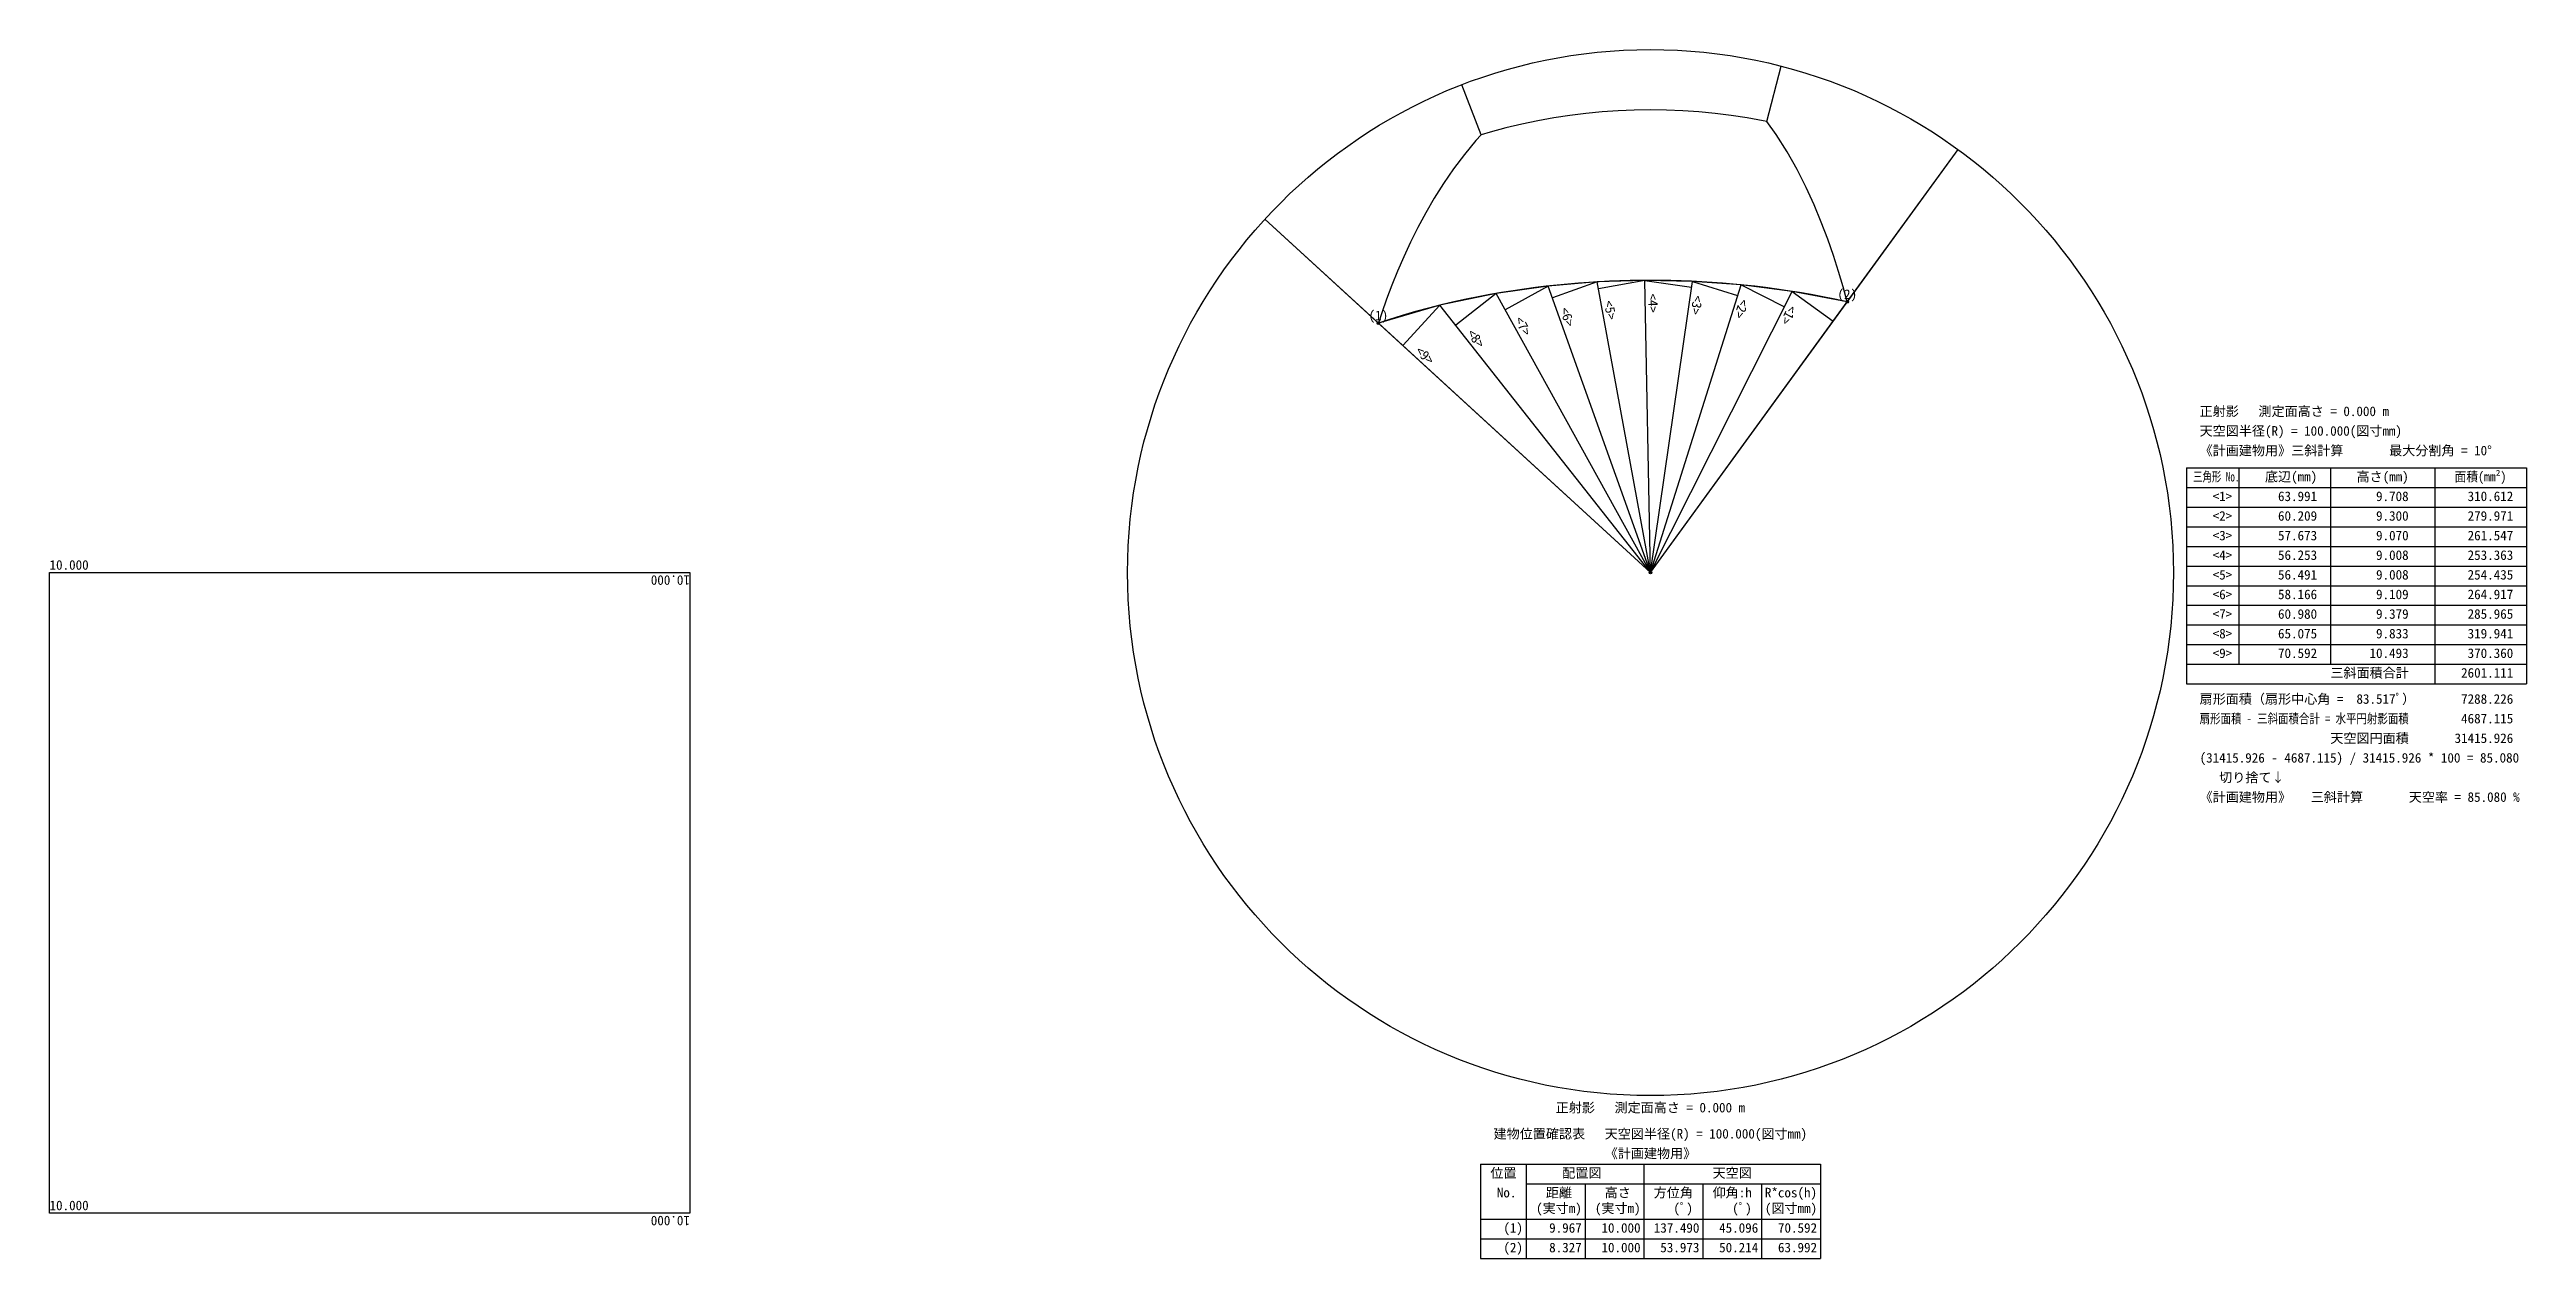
# Model space of a CAD drawing. Units: millimetres at full size, sheet at 1:100. Extents: x -9429 to 37934, y -10480 to 12633.
import ezdxf
from ezdxf.enums import TextEntityAlignment as Align

# ---------------------------------------------------------------- set-up
doc = ezdxf.new("R2010")
doc.units = ezdxf.units.MM
doc.header["$LTSCALE"] = 100
doc.header["$PDMODE"] = 32
doc.header["$PDSIZE"] = 50
doc.layers.add('0-0', color=4, linetype='Continuous')
doc.styles.add('ＭＳ ゴシック', font='')
doc.styles.get('ＭＳ ゴシック').set_extended_font_data('MS Gothic')

msp = doc.modelspace()

# ---------------------------------------------------------------- linework, layer by layer
at = {"layer": '0-0', "color": 7}
for p, q in [((23409.5, 11257.8), (23682.5, 12315.4)), ((17943.7, 11002.5), (17573.7, 11958.3)), ((24947.5, 7807.9), (27065.4, 10720)), ((15979.9, 7402.8), (13812.1, 9389.9))]:
    msp.add_line(p, q, dxfattribs=at)
at = {"layer": '0-0'}
for p, q in [((21183.7, 2632.7), (27065.4, 10720)), ((21183.7, 2632.7), (13812.1, 9389.9)), ((19227.6, 8110.6), (18233.8, 7969.7)), ((19227.6, 8110.6), (18406.7, 7656.8)), ((20166.7, 8189.5), (19227.6, 8110.6)), ((21183.7, 2632.7), (19227.6, 8110.6)), ((20166.7, 8189.5), (19308.8, 7883.2)), ((21077.3, 8218.1), (20166.7, 8189.5)), ((21183.7, 2632.7), (20166.7, 8189.5)), ((21077.3, 8218.1), (20191.2, 8055.9)), ((21183.7, 2632.7), (21077.3, 8218.1)), ((21183.7, 2632.7), (21984.9, 8200.6)), ((21183.7, 2632.7), (22914.9, 8134.1)), ((17158.5, 7745.9), (15979.9, 7402.8)), ((17158.5, 7745.9), (16449.4, 6972.4)), ((18233.8, 7969.7), (17158.5, 7745.9)), ((21183.7, 2632.7), (17158.5, 7745.9)), ((18233.8, 7969.7), (17461.1, 7361.5)), ((21183.7, 2632.7), (18233.8, 7969.7)), ((21183.7, 2632.7), (23893.5, 8009.3)), ((21183.7, 2632.7), (24947.5, 7807.9)), ((21183.7, 2632.7), (15979.9, 7402.8)), ((31433.7, 4632.7), (31433.7, 507.7)), ((31433.7, 4632.7), (37933.7, 4632.7)), ((32433.7, 4632.7), (32433.7, 882.7)), ((34183.7, 4632.7), (34183.7, 882.7)), ((36183.7, 4632.7), (36183.7, 507.7)), ((37933.7, 4632.7), (37933.7, 507.7)), ((31433.7, 4257.7), (37933.7, 4257.7)), ((31433.7, 3882.7), (37933.7, 3882.7)), ((31433.7, 3507.7), (37933.7, 3507.7)), ((31433.7, 3132.7), (37933.7, 3132.7)), ((31433.7, 2757.7), (37933.7, 2757.7)), ((31433.7, 2382.7), (37933.7, 2382.7)), ((31433.7, 2007.7), (37933.7, 2007.7)), ((31433.7, 1632.7), (37933.7, 1632.7)), ((31433.7, 1257.7), (37933.7, 1257.7)), ((31433.7, 882.7), (37933.7, 882.7)), ((31433.7, 507.7), (37933.7, 507.7)), ((17933.7, -8679.8), (24433.7, -8679.8)), ((17933.7, -8679.8), (17933.7, -10479.8)), ((18808.7, -8679.8), (18808.7, -10479.8)), ((21058.7, -8679.8), (21058.7, -10479.8)), ((24433.7, -8679.8), (24433.7, -10479.8)), ((18808.7, -9054.8), (24433.7, -9054.8)), ((19933.7, -9054.8), (19933.7, -10479.8)), ((22183.7, -9054.8), (22183.7, -10479.8)), ((23308.7, -9054.8), (23308.7, -10479.8)), ((17933.7, -9729.8), (24433.7, -9729.8)), ((17933.7, -10104.8), (24433.7, -10104.8)), ((17933.7, -10479.8), (24433.7, -10479.8))]:
    msp.add_line(p, q, dxfattribs=at)
at = {"layer": '0-0', "color": 7}
for points in [[(23409.5, 11257.8), (23337.7, 11272.1), (23031.8, 11327.4), (22725, 11374), (22417.6, 11412.2), (22109.5, 11441.8), (21801.1, 11462.9), (21492.5, 11475.6), (21183.7, 11479.8), (20874.9, 11475.6), (20566.2, 11462.9), (20257.8, 11441.8), (19949.8, 11412.2), (19642.3, 11374), (19335.6, 11327.4), (19029.6, 11272.1), (18724.7, 11208.1), (18421, 11135.4), (18118.6, 11053.9), (17943.7, 11002.5), (17846.4, 10892.7), (17625.2, 10625.1), (17419.2, 10351.1), (17227.7, 10072.8), (17050.1, 9792.2), (16885.8, 9510.7), (16734, 9229.6), (16593.9, 8949.9), (16464.8, 8672.5), (16346, 8398), (16236.6, 8126.9), (16136.1, 7859.6), (16043.7, 7596.2), (15979.9, 7402.8)], [(24947.5, 7807.9), (24868.1, 8095.1), (24780.5, 8388.9), (24682.6, 8692.9), (24572.9, 9006.9), (24450.2, 9329.9), (24312.8, 9660.8), (24159.2, 9997.4), (23987.9, 10337.1), (23797.2, 10676.2), (23585.8, 11009.8), (23409.5, 11257.8)], [(24947.5, 7807.9), (24709.5, 7859.9), (24479.2, 7906.6), (24253.1, 7949), (24030.9, 7987.5), (23812.3, 8022.2), (23597.2, 8053.5), (23385.2, 8081.6), (23176.1, 8106.7), (22969.5, 8128.9), (22765.3, 8148.3), (22563.1, 8165.3), (22362.7, 8179.7), (22163.9, 8191.8), (21966.3, 8201.5), (21769.8, 8209.1), (21574, 8214.4), (21378.7, 8217.6), (21183.7, 8218.7), (20988.6, 8217.6), (20793.4, 8214.4), (20597.6, 8209.1), (20401, 8201.5), (20203.5, 8191.8), (20004.6, 8179.7), (19804.2, 8165.3), (19602.1, 8148.3), (19397.8, 8128.9), (19191.3, 8106.7), (18982.2, 8081.6), (18770.1, 8053.5), (18555, 8022.2), (18336.5, 7987.5), (18114.3, 7949), (17888.1, 7906.6), (17657.8, 7859.9), (17423.1, 7808.6), (17183.7, 7752.3), (16939.5, 7690.6), (16690.4, 7623)], [(16690.4, 7623), (16436, 7549), (16176.6, 7468), (15979.9, 7402.8)]]:
    msp.add_lwpolyline(points, dxfattribs=at)
at = {"layer": '0-0'}
for points in [[(21984.9, 8200.6), (21077.3, 8218.1), (21968.9, 8089.8)], [(22914.9, 8134.1), (21984.9, 8200.6), (22850.1, 7928.3)], [(23893.5, 8009.3), (22914.9, 8134.1), (23745.4, 7715.5)], [(24947.5, 7807.9), (23893.5, 8009.3), (24678.7, 7438.3)]]:
    msp.add_lwpolyline(points, dxfattribs=at)
at = {"layer": '0-0', "color": 7}
msp.add_lwpolyline([(-9428.6, 2632.7), (2816.3, 2632.7), (2816.3, -9612.2), (-9428.6, -9612.2)], close=True, dxfattribs=at)
msp.add_circle((21183.7, 2632.7), 10000, dxfattribs=at)
at = {"layer": '0-0', "color": 3}
for p in [(24947.5, 7807.9), (15979.9, 7402.8), (21183.7, 2632.7)]:
    msp.add_point(p, dxfattribs=at)

# ---------------------------------------------------------------- texts
at = {"layer": '0-0', "style": 'ＭＳ ゴシック'}
for s, p in [('(2)', (24760, 7807.9)), ('(1)', (15792.4, 7402.8)), ('正射影 \u3000測定面高さ = 0.000 m', (31683.7, 5570.2)), ('天空図半径(R) = 100.000(図寸mm)', (31683.7, 5195.2)), ('《計画建物用》三斜計算 \u3000 \u3000 最大分割角 = 10°', (31683.7, 4820.2)), ('底辺(mm)', (32933.7, 4320.2)), ('高さ(mm)', (34683.7, 4320.2)), ('<1>', (31933.7, 3945.2)), ('<2>', (31933.7, 3570.2)), ('   63.991', (32808.7, 3945.2)), ('   60.209', (32808.7, 3570.2)), ('    9.708', (34558.7, 3945.2)), ('    9.300', (34558.7, 3570.2)), (' 310.612', (36683.7, 3945.2)), (' 279.971', (36683.7, 3570.2)), ('<3>', (31933.7, 3195.2)), ('   57.673', (32808.7, 3195.2)), ('    9.070', (34558.7, 3195.2)), (' 261.547', (36683.7, 3195.2)), ('<4>', (31933.7, 2820.2)), ('   56.253', (32808.7, 2820.2)), ('    9.008', (34558.7, 2820.2)), (' 253.363', (36683.7, 2820.2)), ('<5>', (31933.7, 2445.2)), ('   56.491', (32808.7, 2445.2)), ('    9.008', (34558.7, 2445.2)), (' 254.435', (36683.7, 2445.2)), ('<6>', (31933.7, 2070.2)), ('<7>', (31933.7, 1695.2)), ('   58.166', (32808.7, 2070.2)), ('   60.980', (32808.7, 1695.2)), ('    9.109', (34558.7, 2070.2)), ('    9.379', (34558.7, 1695.2)), (' 264.917', (36683.7, 2070.2)), (' 285.965', (36683.7, 1695.2)), ('<8>', (31933.7, 1320.2)), ('   65.075', (32808.7, 1320.2)), ('    9.833', (34558.7, 1320.2)), (' 319.941', (36683.7, 1320.2)), ('<9>', (31933.7, 945.2)), ('   70.592', (32808.7, 945.2)), ('   10.493', (34558.7, 945.2)), (' 370.360', (36683.7, 945.2)), ('三斜面積合計', (34183.7, 570.2)), ('2601.111', (36683.7, 570.2)), ('扇形面積（扇形中心角 =  83.517ﾟ）', (31683.7, 70.2)), ('7288.226', (36683.7, 70.2)), ('天空図円面積', (34183.7, -679.8)), ('31415.926', (36558.7, -679.8)), ('4687.115', (36683.7, -304.8)), ('(31415.926 - 4687.115) / 31415.926 * 100 = 85.080', (31683.7, -1054.8)), (' \u3000切り捨て↓', (31683.7, -1429.8)), ('《計画建物用》 \u3000三斜計算 \u3000 \u3000 天空率 = 85.080 %', (31683.7, -1804.8)), ('正射影 \u3000測定面高さ = 0.000 m', (19371.2, -7742.3)), ('建物位置確認表 \u3000天空図半径(R) = 100.000(図寸mm)', (18183.7, -8242.3)), ('《計画建物用》', (20308.7, -8617.3)), ('位置', (18121.2, -8992.3)), ('配置図', (19496.2, -8992.3)), ('天空図', (22371.2, -8992.3)), ('No.', (18246.2, -9367.3)), ('(実寸m)', (18996.2, -9667.3)), ('距離', (19183.7, -9367.3)), ('(実寸m)', (20121.2, -9667.3)), ('高さ', (20308.7, -9367.3)), ('方位角', (21246.2, -9367.3)), ('(ﾟ)', (21621.2, -9667.3)), ('仰角:h', (22371.2, -9367.3)), ('(ﾟ)', (22746.2, -9667.3)), ('R*cos(h)', (23371.2, -9367.3)), ('(図寸mm)', (23371.2, -9667.3)), ('(1)', (18371.2, -10042.3)), ('9.967', (19246.2, -10042.3)), ('10.000', (20246.2, -10042.3)), ('137.490', (21246.2, -10042.3)), ('45.096', (22496.2, -10042.3)), ('70.592', (23621.2, -10042.3)), ('(2)', (18371.2, -10417.3)), ('8.327', (19246.2, -10417.3)), ('10.000', (20246.2, -10417.3)), ('53.973', (21371.2, -10417.3)), ('50.214', (22496.2, -10417.3)), ('63.992', (23621.2, -10417.3))]:
    msp.add_text(s, height=183.3, dxfattribs=at).set_placement(p, align=Align.BOTTOM_LEFT)
for s, rotation, p in [('<6>', 289.651, (19392.9, 7647.8)), ('<5>', 280.371, (20236.2, 7810)), ('<4>', 271.091, (21082, 7968.1)), ('<3>', 261.812, (21949.3, 7953.2)), ('<2>', 252.532, (22839.8, 7895.6)), ('<1>', 243.252, (23780.9, 7786.1)), ('<8>', 308.21, (17615.8, 7165)), ('<7>', 298.93, (18527.7, 7438)), ('<9>', 317.49, (16633.7, 6803.5))]:
    msp.add_text(s, height=183.3, rotation=rotation, dxfattribs=at).set_placement(p, align=Align.BOTTOM_LEFT)
for s, width, p in [('三角形 No.', 0.7, (31558.7, 4320.2)), ('面積(mm²)', 0.9, (36558.7, 4320.2)), ('扇形面積 - 三斜面積合計 = 水平円射影面積', 0.8, (31683.7, -304.8))]:
    msp.add_text(s, height=183.3, dxfattribs=dict(at, width=width)).set_placement(p, align=Align.BOTTOM_LEFT)
at = {"layer": '0-0', "color": 2, "style": 'ＭＳ ゴシック'}
for p in [(-9428.6, 2632.7), (-9428.6, -9612.2)]:
    msp.add_text('10.000', height=183.3, dxfattribs=at).set_placement(p, align=Align.BOTTOM_LEFT)
for p in [(2816.3, 2632.7), (2816.3, -9612.2)]:
    msp.add_text('10.000', height=183.3, rotation=180, dxfattribs=at).set_placement(p, align=Align.BOTTOM_LEFT)

doc.saveas('drawing.dxf')
